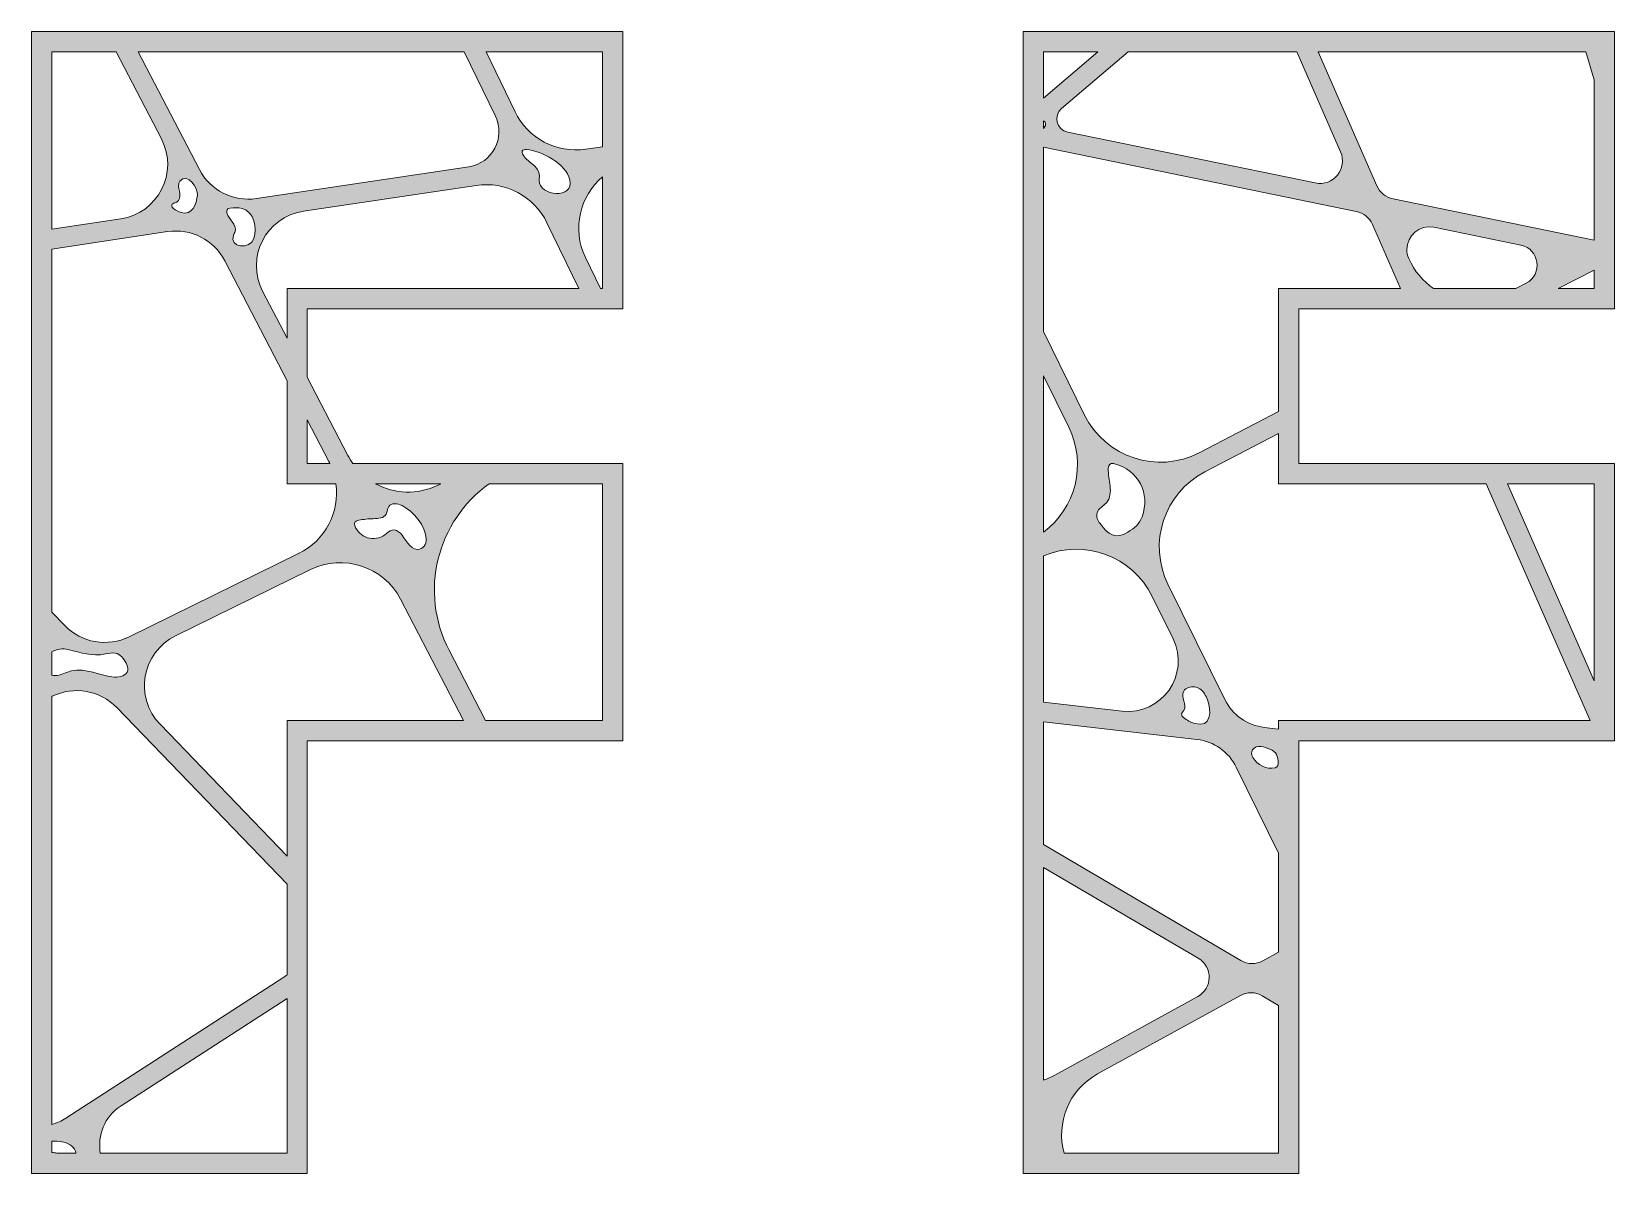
# Model space of a CAD drawing. Extents: x -1650 to 2650, y -4022 to 3022.
# Drawn here: x -550 to 65, y 1478 to 1922 of the extents above; entities that cross this region are included whole.
import ezdxf

# ---------------------------------------------------------------- set-up
doc = ezdxf.new("R2010")
doc.units = 0
doc.header["$MEASUREMENT"] = 0
doc.layers.add('Layer 1', color=7, linetype='Continuous')

msp = doc.modelspace()

# ---------------------------------------------------------------- hatches: boundary and pattern name
at = {"layer": 'Layer 1', "true_color": 0x00cffb}
h = msp.add_hatch(color=140, dxfattribs=at)
h.dxf.hatch_style = 2
edge = h.paths.add_edge_path()
edge.add_spline(control_points=[(-377.27, 1921.75), (-377.27, 1921.75), (-385.72, 1921.75), (-385.72, 1921.75), (-385.72, 1921.75), (-512.65, 1921.75), (-512.65, 1921.75), (-512.65, 1921.75), (-521.22, 1921.75), (-521.22, 1921.75), (-521.22, 1921.75), (-550, 1921.75), (-550, 1921.75), (-550, 1921.75), (-550, 1843.84), (-550, 1843.84), (-550, 1843.84), (-550, 1836.14), (-550, 1836.14), (-550, 1836.14), (-550, 1704.41), (-550, 1704.41), (-550, 1704.41), (-550, 1691.85), (-550, 1691.85), (-550, 1691.85), (-550, 1673.32), (-550, 1673.32), (-550, 1673.32), (-550, 1659.62), (-550, 1659.62), (-550, 1659.62), (-550, 1497.06), (-550, 1497.06), (-550, 1497.06), (-550, 1491.69), (-550, 1491.69), (-550, 1491.69), (-550, 1484.89), (-550, 1484.89), (-550, 1484.89), (-550, 1480.55), (-550, 1480.55), (-550, 1480.55), (-550, 1478.25), (-550, 1478.25), (-550, 1478.25), (-536.62, 1478.25), (-536.62, 1478.25), (-536.62, 1478.25), (-519.97, 1478.25), (-519.97, 1478.25), (-519.97, 1478.25), (-442.92, 1478.25), (-442.92, 1478.25), (-442.92, 1478.25), (-442.92, 1551.31), (-442.92, 1551.31), (-442.92, 1551.31), (-442.92, 1567.73), (-442.92, 1567.73), (-442.92, 1567.73), (-442.92, 1577.98), (-442.92, 1577.98), (-442.92, 1577.98), (-442.92, 1593.37), (-442.92, 1593.37), (-442.92, 1593.37), (-442.92, 1646.3), (-442.92, 1646.3), (-442.92, 1646.3), (-378.16, 1646.3), (-378.16, 1646.3), (-378.16, 1646.3), (-369.57, 1646.3), (-369.57, 1646.3), (-369.57, 1646.3), (-320.39, 1646.3), (-320.39, 1646.3), (-320.39, 1646.3), (-320.39, 1753.99), (-320.39, 1753.99), (-320.39, 1753.99), (-357.75, 1753.99), (-357.75, 1753.99), (-357.75, 1753.99), (-375.02, 1753.99), (-375.02, 1753.99), (-375.02, 1753.99), (-425.24, 1753.99), (-425.24, 1753.99), (-425.93, 1754.97), (-426.57, 1756.01), (-427.13, 1757.1), (-427.13, 1757.1), (-442.92, 1787.51), (-442.92, 1787.51), (-442.92, 1787.51), (-442.92, 1814.06), (-442.92, 1814.06), (-442.92, 1814.06), (-333.68, 1814.06), (-333.68, 1814.06), (-333.68, 1814.06), (-325.22, 1814.06), (-325.22, 1814.06), (-325.22, 1814.06), (-320.39, 1814.06), (-320.39, 1814.06), (-320.39, 1814.06), (-320.39, 1869.99), (-320.39, 1869.99), (-320.39, 1869.99), (-320.39, 1878.25), (-320.39, 1878.25), (-320.39, 1878.25), (-320.39, 1921.75), (-320.39, 1921.75), (-320.39, 1921.75), (-377.27, 1921.75), (-377.27, 1921.75)], knot_values=[0, 0, 0, 0, 1, 1, 1, 2, 2, 2, 3, 3, 3, 4, 4, 4, 5, 5, 5, 6, 6, 6, 7, 7, 7, 8, 8, 8, 9, 9, 9, 10, 10, 10, 11, 11, 11, 12, 12, 12, 13, 13, 13, 14, 14, 14, 15, 15, 15, 16, 16, 16, 17, 17, 17, 18, 18, 18, 19, 19, 19, 20, 20, 20, 21, 21, 21, 22, 22, 22, 23, 23, 23, 24, 24, 24, 25, 25, 25, 26, 26, 26, 27, 27, 27, 28, 28, 28, 29, 29, 29, 30, 30, 30, 31, 31, 31, 32, 32, 32, 33, 33, 33, 34, 34, 34, 35, 35, 35, 36, 36, 36, 37, 37, 37, 38, 38, 38, 39, 39, 39, 40, 40, 40, 40], degree=3, periodic=1)
edge = h.paths.add_edge_path()
edge.add_spline(control_points=[(-381.93, 1913.9), (-381.93, 1913.9), (-369.84, 1888.91), (-369.84, 1888.91), (-365.8, 1880.55), (-371.02, 1870.66), (-380.21, 1869.29), (-380.21, 1869.29), (-462.68, 1856.93), (-462.68, 1856.93), (-471.73, 1855.57), (-480.64, 1860.11), (-484.85, 1868.23), (-484.85, 1868.23), (-508.56, 1913.9), (-508.56, 1913.9), (-508.56, 1913.9), (-381.93, 1913.9), (-381.93, 1913.9)], knot_values=[0, 0, 0, 0, 1, 1, 1, 2, 2, 2, 3, 3, 3, 4, 4, 4, 5, 5, 5, 6, 6, 6, 6], degree=3, periodic=1)
edge = h.paths.add_edge_path()
edge.add_spline(control_points=[(-472.06, 1847.86), (-472.87, 1848.95), (-473.86, 1849.99), (-474.14, 1851.33), (-474.26, 1851.88), (-474.2, 1852.53), (-473.76, 1852.88), (-473.52, 1853.08), (-473.19, 1853.14), (-472.89, 1853.19), (-471.33, 1853.44), (-469.71, 1853.47), (-468.19, 1853.05), (-463.57, 1851.76), (-462.25, 1845.56), (-463.63, 1841.37), (-465.06, 1837.01), (-473.49, 1837.79), (-471.63, 1842.67), (-471.44, 1843.16), (-471.13, 1843.59), (-470.96, 1844.08), (-470.54, 1845.38), (-471.24, 1846.77), (-472.06, 1847.86)], knot_values=[0, 0, 0, 0, 1, 1, 1, 2, 2, 2, 3, 3, 3, 4, 4, 4, 5, 5, 5, 6, 6, 6, 7, 7, 7, 8, 8, 8, 8], degree=3, periodic=1)
edge = h.paths.add_edge_path()
edge.add_spline(control_points=[(-492.44, 1858.89), (-492.64, 1860.14), (-493.11, 1861.39), (-492.88, 1862.63), (-492.81, 1863.03), (-492.66, 1863.41), (-492.4, 1863.7), (-489.36, 1867.05), (-485.32, 1861.05), (-485.58, 1858.24), (-485.9, 1854.74), (-487.73, 1850.2), (-491.89, 1851.52), (-492.98, 1851.86), (-494.01, 1852.39), (-494.91, 1853.08), (-495.26, 1853.34), (-495.62, 1853.68), (-495.61, 1854.12), (-495.6, 1854.56), (-495.22, 1854.9), (-494.82, 1855.08), (-494.42, 1855.26), (-493.97, 1855.32), (-493.58, 1855.53), (-492.47, 1856.13), (-492.25, 1857.64), (-492.44, 1858.89)], knot_values=[0, 0, 0, 0, 1, 1, 1, 2, 2, 2, 3, 3, 3, 4, 4, 4, 5, 5, 5, 6, 6, 6, 7, 7, 7, 8, 8, 8, 9, 9, 9, 9], degree=3, periodic=1)
edge = h.paths.add_edge_path()
edge.add_spline(control_points=[(-542.14, 1913.9), (-542.14, 1913.9), (-517.14, 1913.9), (-517.14, 1913.9), (-517.14, 1913.9), (-499.57, 1880.06), (-499.57, 1880.06), (-492.8, 1867.02), (-500.87, 1851.2), (-515.39, 1849.03), (-515.39, 1849.03), (-542.14, 1845.02), (-542.14, 1845.02), (-542.14, 1845.02), (-542.14, 1913.9), (-542.14, 1913.9)], knot_values=[0, 0, 0, 0, 1, 1, 1, 2, 2, 2, 3, 3, 3, 4, 4, 4, 5, 5, 5, 5], degree=3, periodic=1)
edge = h.paths.add_edge_path()
edge.add_spline(control_points=[(-542.14, 1837.32), (-542.14, 1837.32), (-497.17, 1844.06), (-497.17, 1844.06), (-488.12, 1845.42), (-479.22, 1840.88), (-475, 1832.76), (-475, 1832.76), (-450.78, 1786.13), (-450.78, 1786.13), (-450.78, 1786.13), (-450.78, 1746.14), (-450.78, 1746.14), (-450.78, 1746.14), (-431.78, 1746.14), (-431.78, 1746.14), (-430.32, 1735.24), (-435.85, 1724.13), (-446.29, 1719.01), (-446.29, 1719.01), (-512.09, 1686.7), (-512.09, 1686.7), (-520.51, 1682.57), (-530.65, 1684.35), (-537.16, 1691.09), (-537.16, 1691.09), (-542.14, 1696.26), (-542.14, 1696.26), (-542.14, 1696.26), (-542.14, 1837.32), (-542.14, 1837.32)], knot_values=[0, 0, 0, 0, 1, 1, 1, 2, 2, 2, 3, 3, 3, 4, 4, 4, 5, 5, 5, 6, 6, 6, 7, 7, 7, 8, 8, 8, 9, 9, 9, 10, 10, 10, 10], degree=3, periodic=1)
edge = h.paths.add_edge_path()
edge.add_spline(control_points=[(-417.3, 1732.55), (-415.42, 1732.59), (-413.13, 1732.69), (-412.24, 1734.34), (-411.75, 1735.25), (-411.85, 1736.4), (-411.29, 1737.27), (-410.26, 1738.86), (-407.82, 1738.49), (-406.13, 1737.64), (-401.9, 1735.48), (-396.78, 1729.77), (-396.7, 1724.67), (-396.67, 1722.69), (-397.87, 1720.69), (-400.11, 1720.65), (-403.31, 1720.59), (-404.83, 1725.03), (-406.77, 1726.95), (-407.59, 1727.77), (-408.76, 1728.36), (-409.9, 1728.15), (-411.03, 1727.93), (-411.88, 1726.99), (-412.81, 1726.3), (-414.71, 1724.89), (-417.29, 1724.45), (-419.55, 1725.14), (-421.81, 1725.84), (-423.7, 1727.65), (-424.48, 1729.88), (-424.59, 1730.2), (-424.68, 1730.54), (-424.6, 1730.86), (-424.42, 1731.55), (-423.61, 1731.82), (-422.92, 1731.96), (-421.07, 1732.32), (-419.19, 1732.52), (-417.3, 1732.55)], knot_values=[0, 0, 0, 0, 1, 1, 1, 2, 2, 2, 3, 3, 3, 4, 4, 4, 5, 5, 5, 6, 6, 6, 7, 7, 7, 8, 8, 8, 9, 9, 9, 10, 10, 10, 11, 11, 11, 12, 12, 12, 13, 13, 13, 13], degree=3, periodic=1)
edge = h.paths.add_edge_path()
edge.add_spline(control_points=[(-542.14, 1680.78), (-540.3, 1681.93), (-537.92, 1682.24), (-535.81, 1681.75), (-530.69, 1680.55), (-526.75, 1678.88), (-521.31, 1680), (-520.06, 1680.26), (-518.77, 1680.62), (-517.51, 1680.36), (-515.57, 1679.97), (-514.23, 1678.19), (-513.33, 1676.41), (-512.91, 1675.56), (-512.53, 1674.63), (-512.7, 1673.7), (-513.05, 1671.63), (-515.69, 1670.9), (-517.79, 1671.04), (-523.44, 1671.44), (-528.95, 1674.78), (-534.46, 1673.45), (-536.13, 1673.05), (-537.68, 1672.22), (-539.35, 1671.83), (-540.25, 1671.63), (-541.24, 1671.56), (-542.14, 1671.76), (-542.14, 1671.76), (-542.14, 1680.78), (-542.14, 1680.78)], knot_values=[0, 0, 0, 0, 1, 1, 1, 2, 2, 2, 3, 3, 3, 4, 4, 4, 5, 5, 5, 6, 6, 6, 7, 7, 7, 8, 8, 8, 9, 9, 9, 10, 10, 10, 10], degree=3, periodic=1)
edge = h.paths.add_edge_path()
edge.add_spline(control_points=[(-541.99, 1663.55), (-533.57, 1667.68), (-523.44, 1665.91), (-516.92, 1659.15), (-516.92, 1659.15), (-450.78, 1590.56), (-450.78, 1590.56), (-450.78, 1590.56), (-450.78, 1555.4), (-450.78, 1555.4), (-451.31, 1554.97), (-451.87, 1554.57), (-452.46, 1554.2), (-452.46, 1554.2), (-536.68, 1499.66), (-536.68, 1499.66), (-538.39, 1498.56), (-540.23, 1497.76), (-542.14, 1497.28), (-542.14, 1497.28), (-542.14, 1663.48), (-542.14, 1663.48), (-542.14, 1663.48), (-541.99, 1663.55), (-541.99, 1663.55)], knot_values=[0, 0, 0, 0, 1, 1, 1, 2, 2, 2, 3, 3, 3, 4, 4, 4, 5, 5, 5, 6, 6, 6, 7, 7, 7, 8, 8, 8, 8], degree=3, periodic=1)
edge = h.paths.add_edge_path()
edge.add_spline(control_points=[(-540.16, 1486.1), (-540.82, 1486.2), (-541.48, 1486.28), (-542.14, 1486.33), (-542.14, 1486.33), (-542.14, 1490.75), (-542.14, 1490.75), (-540.85, 1490.77), (-539.57, 1490.76), (-538.29, 1490.54), (-536.06, 1490.15), (-533.8, 1488.94), (-532.94, 1486.84), (-532.85, 1486.61), (-532.77, 1486.35), (-532.78, 1486.1), (-532.78, 1486.1), (-540.16, 1486.1), (-540.16, 1486.1)], knot_values=[0, 0, 0, 0, 1, 1, 1, 2, 2, 2, 3, 3, 3, 4, 4, 4, 5, 5, 5, 6, 6, 6, 6], degree=3, periodic=1)
edge = h.paths.add_edge_path()
edge.add_spline(control_points=[(-450.78, 1486.1), (-450.78, 1486.1), (-523.33, 1486.1), (-523.33, 1486.1), (-524.47, 1492.89), (-521.8, 1500.24), (-515.27, 1504.46), (-515.27, 1504.46), (-450.78, 1546.22), (-450.78, 1546.22), (-450.78, 1546.22), (-450.78, 1486.1), (-450.78, 1486.1)], knot_values=[0, 0, 0, 0, 1, 1, 1, 2, 2, 2, 3, 3, 3, 4, 4, 4, 4], degree=3, periodic=1)
edge = h.paths.add_edge_path()
edge.add_spline(control_points=[(-450.78, 1654.16), (-450.78, 1654.16), (-450.78, 1601.52), (-450.78, 1601.52), (-450.78, 1601.52), (-500.12, 1652.68), (-500.12, 1652.68), (-510.29, 1663.23), (-507.23, 1680.61), (-494.09, 1687.06), (-494.09, 1687.06), (-441.71, 1712.78), (-441.71, 1712.78), (-428.85, 1719.09), (-413.3, 1713.98), (-406.71, 1701.27), (-406.71, 1701.27), (-382.24, 1654.16), (-382.24, 1654.16), (-382.24, 1654.16), (-450.78, 1654.16), (-450.78, 1654.16)], knot_values=[0, 0, 0, 0, 1, 1, 1, 2, 2, 2, 3, 3, 3, 4, 4, 4, 5, 5, 5, 6, 6, 6, 7, 7, 7, 7], degree=3, periodic=1)
edge = h.paths.add_edge_path()
edge.add_spline(control_points=[(-328.24, 1746.14), (-328.24, 1746.14), (-328.24, 1654.16), (-328.24, 1654.16), (-328.24, 1654.16), (-373.66, 1654.16), (-373.66, 1654.16), (-373.66, 1654.16), (-387.84, 1681.46), (-387.84, 1681.46), (-399.67, 1704.23), (-392.51, 1731.77), (-372.25, 1746.14), (-372.25, 1746.14), (-328.24, 1746.14), (-328.24, 1746.14)], knot_values=[0, 0, 0, 0, 1, 1, 1, 2, 2, 2, 3, 3, 3, 4, 4, 4, 5, 5, 5, 5], degree=3, periodic=1)
edge = h.paths.add_edge_path()
edge.add_spline(control_points=[(-391.02, 1746.14), (-391.02, 1746.14), (-392.13, 1745.6), (-392.13, 1745.6), (-400.11, 1741.67), (-409.13, 1742.16), (-416.41, 1746.14), (-416.41, 1746.14), (-391.02, 1746.14), (-391.02, 1746.14)], knot_values=[0, 0, 0, 0, 1, 1, 1, 2, 2, 2, 3, 3, 3, 3], degree=3, periodic=1)
edge = h.paths.add_edge_path()
edge.add_spline(control_points=[(-434.52, 1754.81), (-434.38, 1754.54), (-434.24, 1754.27), (-434.11, 1753.99), (-434.11, 1753.99), (-442.92, 1753.99), (-442.92, 1753.99), (-442.92, 1753.99), (-442.92, 1771), (-442.92, 1771), (-442.92, 1771), (-434.52, 1754.81), (-434.52, 1754.81)], knot_values=[0, 0, 0, 0, 1, 1, 1, 2, 2, 2, 3, 3, 3, 4, 4, 4, 4], degree=3, periodic=1)
edge = h.paths.add_edge_path()
edge.add_spline(control_points=[(-450.78, 1821.92), (-450.78, 1821.92), (-450.78, 1802.64), (-450.78, 1802.64), (-450.78, 1802.64), (-460.28, 1820.93), (-460.28, 1820.93), (-467.05, 1833.96), (-458.98, 1849.79), (-444.46, 1851.96), (-444.46, 1851.96), (-377.34, 1862.02), (-377.34, 1862.02), (-365.98, 1863.73), (-354.83, 1857.83), (-349.83, 1847.49), (-349.83, 1847.49), (-337.47, 1821.92), (-337.47, 1821.92), (-337.47, 1821.92), (-450.78, 1821.92), (-450.78, 1821.92)], knot_values=[0, 0, 0, 0, 1, 1, 1, 2, 2, 2, 3, 3, 3, 4, 4, 4, 5, 5, 5, 6, 6, 6, 7, 7, 7, 7], degree=3, periodic=1)
edge = h.paths.add_edge_path()
edge.add_spline(control_points=[(-355.49, 1870.32), (-356.92, 1871.51), (-358.55, 1872.61), (-359.31, 1874.32), (-359.45, 1874.63), (-359.56, 1874.98), (-359.44, 1875.31), (-359.22, 1875.95), (-358.36, 1876.04), (-357.69, 1875.97), (-352, 1875.44), (-342.35, 1870.43), (-340.93, 1864.24), (-339.17, 1856.54), (-352.9, 1857.73), (-352.91, 1864.07), (-352.91, 1864.61), (-352.77, 1865.15), (-352.75, 1865.68), (-352.68, 1867.54), (-354.06, 1869.12), (-355.49, 1870.32)], knot_values=[0, 0, 0, 0, 1, 1, 1, 2, 2, 2, 3, 3, 3, 4, 4, 4, 5, 5, 5, 6, 6, 6, 7, 7, 7, 7], degree=3, periodic=1)
edge = h.paths.add_edge_path()
edge.add_spline(control_points=[(-328.24, 1821.92), (-328.24, 1821.92), (-329.02, 1821.92), (-329.02, 1821.92), (-329.02, 1821.92), (-334.84, 1833.98), (-334.84, 1833.98), (-340.29, 1845.25), (-336.9, 1857.98), (-328.24, 1865.38), (-328.24, 1865.38), (-328.24, 1821.92), (-328.24, 1821.92)], knot_values=[0, 0, 0, 0, 1, 1, 1, 2, 2, 2, 3, 3, 3, 4, 4, 4, 4], degree=3, periodic=1)
edge = h.paths.add_edge_path()
edge.add_spline(control_points=[(-334.72, 1876.11), (-346.08, 1874.4), (-357.23, 1880.29), (-362.23, 1890.63), (-362.23, 1890.63), (-373.47, 1913.9), (-373.47, 1913.9), (-373.47, 1913.9), (-328.24, 1913.9), (-328.24, 1913.9), (-328.24, 1913.9), (-328.24, 1877.07), (-328.24, 1877.07), (-328.24, 1877.07), (-334.72, 1876.11), (-334.72, 1876.11)], knot_values=[0, 0, 0, 0, 1, 1, 1, 2, 2, 2, 3, 3, 3, 4, 4, 4, 5, 5, 5, 5], degree=3, periodic=1)
at = {"layer": 'Layer 1', "true_color": 0xe6e7e8}
h = msp.add_hatch(color=254, dxfattribs=at)
h.dxf.hatch_style = 2
h.paths.add_polyline_path([(57.73, 1921.75), (51.34, 1921.75), (-53.72, 1921.75), (-62.03, 1921.75), (-114.79, 1921.75), (-126.54, 1921.75), (-164.81, 1921.75), (-164.81, 1889.2), (-164.81, 1878.13), (-164.81, 1821.18), (-164.81, 1803.98), (-164.81, 1722.72), (-164.81, 1714.15), (-164.81, 1662.23), (-164.81, 1654.56), (-164.81, 1610.56), (-164.81, 1601.74), (-164.81, 1513.11), (-164.81, 1508.16), (-164.81, 1495.83), (-164.81, 1486.04), (-164.81, 1478.25), (-156.05, 1478.25), (-145.35, 1478.25), (-57.73, 1478.25), (-57.73, 1538.87), (-57.73, 1548.33), (-57.73, 1559.07), (-57.73, 1568.5), (-57.73, 1586.71), (-57.73, 1603.92), (-57.73, 1635.31), (-57.73, 1646.3), (-26.13, 1646.3), (58.03, 1646.3), (64.81, 1646.3), (64.81, 1655.4), (64.81, 1753.99), (19.89, 1753.99), (11.58, 1753.99), (-57.73, 1753.99), (-57.73, 1769.67), (-57.73, 1778.25), (-57.73, 1814.06), (-15.63, 1814.06), (27.88, 1814.06), (64.81, 1814.06), (64.81, 1831.36), (64.81, 1841.79), (64.81, 1876.84), (64.81, 1919.24), (64.81, 1921.75)])
edge = h.paths.add_edge_path()
edge.add_spline(control_points=[(-58.58, 1913.9), (-58.58, 1913.9), (-41.55, 1875.09), (-41.55, 1875.09), (-38.69, 1868.57), (-44.37, 1861.53), (-51.35, 1862.97), (-51.35, 1862.97), (-147.52, 1882.68), (-147.52, 1882.68), (-151.84, 1883.57), (-153.24, 1889.04), (-149.89, 1891.9), (-149.89, 1891.9), (-124.02, 1913.9), (-124.02, 1913.9), (-124.02, 1913.9), (-58.58, 1913.9), (-58.58, 1913.9)], knot_values=[0, 0, 0, 0, 1, 1, 1, 2, 2, 2, 3, 3, 3, 4, 4, 4, 5, 5, 5, 6, 6, 6, 6], degree=3, periodic=1)
h.paths.add_polyline_path([(-156.95, 1913.9), (-135.78, 1913.9), (-156.95, 1895.88)])
edge = h.paths.add_edge_path()
edge.add_spline(control_points=[(-156.95, 1887.12), (-156.4, 1886.92), (-156.08, 1886.27), (-156.13, 1885.68), (-156.19, 1885.13), (-156.53, 1884.58), (-156.95, 1884.11), (-156.95, 1884.11), (-156.95, 1887.12), (-156.95, 1887.12)], knot_values=[0, 0, 0, 0, 1, 1, 1, 2, 2, 2, 3, 3, 3, 3], degree=3, periodic=1)
edge = h.paths.add_edge_path()
edge.add_spline(control_points=[(-156.95, 1788.04), (-156.95, 1788.04), (-147.12, 1768.1), (-147.12, 1768.1), (-140.03, 1753.7), (-144.46, 1736.56), (-156.95, 1727.28), (-156.95, 1727.28), (-156.95, 1788.04), (-156.95, 1788.04)], knot_values=[0, 0, 0, 0, 1, 1, 1, 2, 2, 2, 3, 3, 3, 3], degree=3, periodic=1)
edge = h.paths.add_edge_path()
edge.add_spline(control_points=[(-156.95, 1718.11), (-141.09, 1724.83), (-122.48, 1718.11), (-114.75, 1702.39), (-114.75, 1702.39), (-106.63, 1685.93), (-106.63, 1685.93), (-99.78, 1672.03), (-111.03, 1656.05), (-126.43, 1657.82), (-126.43, 1657.82), (-156.95, 1661.33), (-156.95, 1661.33), (-156.95, 1661.33), (-156.95, 1718.11), (-156.95, 1718.11)], knot_values=[0, 0, 0, 0, 1, 1, 1, 2, 2, 2, 3, 3, 3, 4, 4, 4, 5, 5, 5, 5], degree=3, periodic=1)
edge = h.paths.add_edge_path()
edge.add_spline(control_points=[(-131.06, 1745.27), (-131.3, 1747.54), (-131.91, 1749.79), (-131.76, 1752.07), (-131.72, 1752.74), (-131.56, 1753.49), (-130.98, 1753.83), (-130.5, 1754.1), (-129.89, 1754.01), (-129.36, 1753.87), (-120.12, 1751.55), (-115.3, 1742.2), (-118.67, 1733.32), (-119.78, 1730.38), (-121.52, 1728.92), (-124.16, 1727.33), (-128.89, 1724.45), (-131.81, 1726.17), (-134.98, 1730.66), (-135.86, 1731.89), (-136.59, 1733.43), (-136.14, 1734.87), (-135.61, 1736.59), (-133.69, 1737.42), (-132.51, 1738.78), (-131.02, 1740.51), (-130.82, 1743), (-131.06, 1745.27)], knot_values=[0, 0, 0, 0, 1, 1, 1, 2, 2, 2, 3, 3, 3, 4, 4, 4, 5, 5, 5, 6, 6, 6, 7, 7, 7, 8, 8, 8, 9, 9, 9, 9], degree=3, periodic=1)
edge = h.paths.add_edge_path()
edge.add_spline(control_points=[(-156.95, 1597.12), (-156.95, 1597.12), (-96.82, 1561.82), (-96.82, 1561.82), (-91.08, 1558.45), (-91.21, 1550.1), (-97.04, 1546.9), (-97.04, 1546.9), (-152.51, 1516.42), (-152.51, 1516.42), (-153.95, 1515.63), (-155.43, 1514.98), (-156.95, 1514.48), (-156.95, 1514.48), (-156.95, 1597.12), (-156.95, 1597.12)], knot_values=[0, 0, 0, 0, 1, 1, 1, 2, 2, 2, 3, 3, 3, 4, 4, 4, 5, 5, 5, 5], degree=3, periodic=1)
edge = h.paths.add_edge_path()
edge.add_spline(control_points=[(-65.59, 1486.1), (-65.59, 1486.1), (-148.95, 1486.1), (-148.95, 1486.1), (-152.1, 1497.64), (-147.3, 1510.6), (-135.91, 1516.86), (-135.91, 1516.86), (-80.44, 1547.34), (-80.44, 1547.34), (-77.79, 1548.79), (-74.57, 1548.75), (-71.96, 1547.22), (-71.96, 1547.22), (-65.59, 1543.48), (-65.59, 1543.48), (-65.59, 1543.48), (-65.59, 1486.1), (-65.59, 1486.1)], knot_values=[0, 0, 0, 0, 1, 1, 1, 2, 2, 2, 3, 3, 3, 4, 4, 4, 5, 5, 5, 6, 6, 6, 6], degree=3, periodic=1)
edge = h.paths.add_edge_path()
edge.add_spline(control_points=[(-65.59, 1564.18), (-65.59, 1564.18), (-71.77, 1560.79), (-71.77, 1560.79), (-74.42, 1559.33), (-77.63, 1559.37), (-80.24, 1560.9), (-80.24, 1560.9), (-156.95, 1605.94), (-156.95, 1605.94), (-156.95, 1605.94), (-156.95, 1653.66), (-156.95, 1653.66), (-156.95, 1653.66), (-97.37, 1646.82), (-97.37, 1646.82), (-90.76, 1646.06), (-84.98, 1641.99), (-82.04, 1636.02), (-82.04, 1636.02), (-65.59, 1602.65), (-65.59, 1602.65), (-65.59, 1602.65), (-65.59, 1564.18), (-65.59, 1564.18)], knot_values=[0, 0, 0, 0, 1, 1, 1, 2, 2, 2, 3, 3, 3, 4, 4, 4, 5, 5, 5, 6, 6, 6, 7, 7, 7, 8, 8, 8, 8], degree=3, periodic=1)
edge = h.paths.add_edge_path()
edge.add_spline(control_points=[(-102.47, 1665.53), (-102.09, 1666.24), (-101.37, 1666.72), (-100.6, 1666.98), (-99.14, 1667.48), (-97.45, 1667.27), (-96.17, 1666.42), (-94.73, 1665.47), (-93.89, 1663.86), (-93.29, 1662.24), (-91.69, 1657.89), (-91.55, 1651.11), (-98.3, 1653.03), (-99.84, 1653.47), (-101.28, 1654.24), (-102.5, 1655.28), (-102.88, 1655.62), (-103.28, 1656.04), (-103.28, 1656.56), (-103.27, 1657.16), (-102.73, 1657.6), (-102.41, 1658.11), (-101.07, 1660.27), (-103.69, 1663.3), (-102.47, 1665.53)], knot_values=[0, 0, 0, 0, 1, 1, 1, 2, 2, 2, 3, 3, 3, 4, 4, 4, 5, 5, 5, 6, 6, 6, 7, 7, 7, 8, 8, 8, 8], degree=3, periodic=1)
edge = h.paths.add_edge_path()
edge.add_spline(control_points=[(-76.07, 1641.97), (-75.84, 1643.18), (-74.59, 1643.98), (-73.37, 1644.09), (-72.15, 1644.19), (-70.95, 1643.77), (-69.8, 1643.33), (-68.7, 1642.92), (-67.56, 1642.45), (-66.82, 1641.54), (-65.91, 1640.41), (-64.86, 1636.22), (-66.95, 1635.77), (-70.29, 1635.05), (-73.99, 1636.78), (-75.59, 1639.79), (-75.95, 1640.46), (-76.21, 1641.23), (-76.07, 1641.97)], knot_values=[0, 0, 0, 0, 1, 1, 1, 2, 2, 2, 3, 3, 3, 4, 4, 4, 5, 5, 5, 6, 6, 6, 6], degree=3, periodic=1)
h.paths.add_polyline_path([(56.95, 1746.14), (56.95, 1669.53), (23.34, 1746.14)])
edge = h.paths.add_edge_path()
edge.add_spline(control_points=[(15.03, 1746.14), (15.03, 1746.14), (55.38, 1654.16), (55.38, 1654.16), (55.38, 1654.16), (-65.59, 1654.16), (-65.59, 1654.16), (-65.59, 1654.16), (-65.59, 1650.84), (-65.59, 1650.84), (-65.59, 1650.84), (-71.16, 1651.47), (-71.16, 1651.47), (-77.77, 1652.24), (-83.55, 1656.3), (-86.49, 1662.27), (-86.49, 1662.27), (-108.58, 1707.1), (-108.58, 1707.1), (-116.47, 1723.12), (-110.11, 1742.51), (-94.26, 1750.73), (-94.26, 1750.73), (-65.59, 1765.6), (-65.59, 1765.6), (-65.59, 1765.6), (-65.59, 1746.14), (-65.59, 1746.14), (-65.59, 1746.14), (15.03, 1746.14), (15.03, 1746.14)], knot_values=[0, 0, 0, 0, 1, 1, 1, 2, 2, 2, 3, 3, 3, 4, 4, 4, 5, 5, 5, 6, 6, 6, 7, 7, 7, 8, 8, 8, 9, 9, 9, 10, 10, 10, 10], degree=3, periodic=1)
edge = h.paths.add_edge_path()
edge.add_spline(control_points=[(-65.59, 1821.92), (-65.59, 1821.92), (-65.59, 1774.17), (-65.59, 1774.17), (-65.59, 1774.17), (-96.42, 1758.18), (-96.42, 1758.18), (-112.75, 1749.72), (-132.83, 1756.31), (-140.96, 1772.8), (-140.96, 1772.8), (-156.95, 1805.24), (-156.95, 1805.24), (-156.95, 1805.24), (-156.95, 1876.85), (-156.95, 1876.85), (-156.95, 1876.85), (-35.44, 1851.93), (-35.44, 1851.93), (-32.65, 1851.37), (-30.31, 1849.47), (-29.17, 1846.87), (-29.17, 1846.87), (-18.22, 1821.92), (-18.22, 1821.92), (-18.22, 1821.92), (-65.59, 1821.92), (-65.59, 1821.92)], knot_values=[0, 0, 0, 0, 1, 1, 1, 2, 2, 2, 3, 3, 3, 4, 4, 4, 5, 5, 5, 6, 6, 6, 7, 7, 7, 8, 8, 8, 9, 9, 9, 9], degree=3, periodic=1)
edge = h.paths.add_edge_path()
edge.add_spline(control_points=[(-5.38, 1821.92), (-9.49, 1824.74), (-12.89, 1828.7), (-15.05, 1833.62), (-15.57, 1834.81), (-15.8, 1836), (-15.8, 1837.16), (-15.8, 1842.41), (-10.96, 1846.91), (-5.25, 1845.74), (-5.25, 1845.74), (28.45, 1838.84), (28.45, 1838.84), (35.78, 1837.33), (37.16, 1827.45), (30.52, 1824), (30.52, 1824), (26.5, 1821.92), (26.5, 1821.92), (26.5, 1821.92), (-5.38, 1821.92), (-5.38, 1821.92)], knot_values=[0, 0, 0, 0, 1, 1, 1, 2, 2, 2, 3, 3, 3, 4, 4, 4, 5, 5, 5, 6, 6, 6, 7, 7, 7, 7], degree=3, periodic=1)
h.paths.add_polyline_path([(56.95, 1821.92), (43.04, 1821.92), (56.95, 1829.13)])
edge = h.paths.add_edge_path()
edge.add_spline(control_points=[(56.95, 1840.76), (56.95, 1840.76), (-21.16, 1856.78), (-21.16, 1856.78), (-23.95, 1857.35), (-26.29, 1859.24), (-27.43, 1861.85), (-27.43, 1861.85), (-50.27, 1913.9), (-50.27, 1913.9), (-50.27, 1913.9), (53.7, 1913.9), (53.7, 1913.9), (53.7, 1913.9), (56.95, 1903.05), (56.95, 1903.05), (56.95, 1903.05), (56.95, 1840.76), (56.95, 1840.76)], knot_values=[0, 0, 0, 0, 1, 1, 1, 2, 2, 2, 3, 3, 3, 4, 4, 4, 5, 5, 5, 6, 6, 6, 6], degree=3, periodic=1)

# ---------------------------------------------------------------- linework, layer by layer
at = {"layer": 'Layer 1', "lineweight": 0}
for points in [[(57.73, 1921.75), (51.34, 1921.75), (-53.72, 1921.75), (-62.03, 1921.75), (-114.79, 1921.75), (-126.54, 1921.75), (-164.81, 1921.75), (-164.81, 1889.2), (-164.81, 1878.13), (-164.81, 1821.18), (-164.81, 1803.98), (-164.81, 1722.72), (-164.81, 1714.15), (-164.81, 1662.23), (-164.81, 1654.56), (-164.81, 1610.56), (-164.81, 1601.74), (-164.81, 1513.11), (-164.81, 1508.16), (-164.81, 1495.83), (-164.81, 1486.04), (-164.81, 1478.25), (-156.05, 1478.25), (-145.35, 1478.25), (-57.73, 1478.25), (-57.73, 1538.87), (-57.73, 1548.33), (-57.73, 1559.07), (-57.73, 1568.5), (-57.73, 1586.71), (-57.73, 1603.92), (-57.73, 1635.31), (-57.73, 1646.3), (-26.13, 1646.3), (58.03, 1646.3), (64.81, 1646.3), (64.81, 1655.4), (64.81, 1753.99), (19.89, 1753.99), (11.58, 1753.99), (-57.73, 1753.99), (-57.73, 1769.67), (-57.73, 1778.25), (-57.73, 1814.06), (-15.63, 1814.06), (27.88, 1814.06), (64.81, 1814.06), (64.81, 1831.36), (64.81, 1841.79), (64.81, 1876.84), (64.81, 1919.24), (64.81, 1921.75), (57.73, 1921.75)], [(-156.95, 1913.9), (-135.78, 1913.9), (-156.95, 1895.88), (-156.95, 1913.9)], [(56.95, 1821.92), (43.04, 1821.92), (56.95, 1829.13), (56.95, 1821.92)], [(56.95, 1746.14), (56.95, 1669.53), (23.34, 1746.14), (56.95, 1746.14)]]:
    msp.add_lwpolyline(points, dxfattribs=at)
for points, knots in [([(-377.27, 1921.75), (-377.27, 1921.75), (-385.72, 1921.75), (-385.72, 1921.75), (-385.72, 1921.75), (-512.65, 1921.75), (-512.65, 1921.75), (-512.65, 1921.75), (-521.22, 1921.75), (-521.22, 1921.75), (-521.22, 1921.75), (-550, 1921.75), (-550, 1921.75), (-550, 1921.75), (-550, 1843.84), (-550, 1843.84), (-550, 1843.84), (-550, 1836.14), (-550, 1836.14), (-550, 1836.14), (-550, 1704.41), (-550, 1704.41), (-550, 1704.41), (-550, 1691.85), (-550, 1691.85), (-550, 1691.85), (-550, 1673.32), (-550, 1673.32), (-550, 1673.32), (-550, 1659.62), (-550, 1659.62), (-550, 1659.62), (-550, 1497.06), (-550, 1497.06), (-550, 1497.06), (-550, 1491.69), (-550, 1491.69), (-550, 1491.69), (-550, 1484.89), (-550, 1484.89), (-550, 1484.89), (-550, 1480.55), (-550, 1480.55), (-550, 1480.55), (-550, 1478.25), (-550, 1478.25), (-550, 1478.25), (-536.62, 1478.25), (-536.62, 1478.25), (-536.62, 1478.25), (-519.97, 1478.25), (-519.97, 1478.25), (-519.97, 1478.25), (-442.92, 1478.25), (-442.92, 1478.25), (-442.92, 1478.25), (-442.92, 1551.31), (-442.92, 1551.31), (-442.92, 1551.31), (-442.92, 1567.73), (-442.92, 1567.73), (-442.92, 1567.73), (-442.92, 1577.98), (-442.92, 1577.98), (-442.92, 1577.98), (-442.92, 1593.37), (-442.92, 1593.37), (-442.92, 1593.37), (-442.92, 1646.3), (-442.92, 1646.3), (-442.92, 1646.3), (-378.16, 1646.3), (-378.16, 1646.3), (-378.16, 1646.3), (-369.57, 1646.3), (-369.57, 1646.3), (-369.57, 1646.3), (-320.39, 1646.3), (-320.39, 1646.3), (-320.39, 1646.3), (-320.39, 1753.99), (-320.39, 1753.99), (-320.39, 1753.99), (-357.75, 1753.99), (-357.75, 1753.99), (-357.75, 1753.99), (-375.02, 1753.99), (-375.02, 1753.99), (-375.02, 1753.99), (-425.24, 1753.99), (-425.24, 1753.99), (-425.93, 1754.97), (-426.57, 1756.01), (-427.13, 1757.1), (-427.13, 1757.1), (-442.92, 1787.51), (-442.92, 1787.51), (-442.92, 1787.51), (-442.92, 1814.06), (-442.92, 1814.06), (-442.92, 1814.06), (-333.68, 1814.06), (-333.68, 1814.06), (-333.68, 1814.06), (-325.22, 1814.06), (-325.22, 1814.06), (-325.22, 1814.06), (-320.39, 1814.06), (-320.39, 1814.06), (-320.39, 1814.06), (-320.39, 1869.99), (-320.39, 1869.99), (-320.39, 1869.99), (-320.39, 1878.25), (-320.39, 1878.25), (-320.39, 1878.25), (-320.39, 1921.75), (-320.39, 1921.75), (-320.39, 1921.75), (-377.27, 1921.75), (-377.27, 1921.75)], [0, 0, 0, 0, 1, 1, 1, 2, 2, 2, 3, 3, 3, 4, 4, 4, 5, 5, 5, 6, 6, 6, 7, 7, 7, 8, 8, 8, 9, 9, 9, 10, 10, 10, 11, 11, 11, 12, 12, 12, 13, 13, 13, 14, 14, 14, 15, 15, 15, 16, 16, 16, 17, 17, 17, 18, 18, 18, 19, 19, 19, 20, 20, 20, 21, 21, 21, 22, 22, 22, 23, 23, 23, 24, 24, 24, 25, 25, 25, 26, 26, 26, 27, 27, 27, 28, 28, 28, 29, 29, 29, 30, 30, 30, 31, 31, 31, 32, 32, 32, 33, 33, 33, 34, 34, 34, 35, 35, 35, 36, 36, 36, 37, 37, 37, 38, 38, 38, 39, 39, 39, 40, 40, 40, 40]), ([(-542.14, 1913.9), (-542.14, 1913.9), (-517.14, 1913.9), (-517.14, 1913.9), (-517.14, 1913.9), (-499.57, 1880.06), (-499.57, 1880.06), (-492.8, 1867.02), (-500.87, 1851.2), (-515.39, 1849.03), (-515.39, 1849.03), (-542.14, 1845.02), (-542.14, 1845.02), (-542.14, 1845.02), (-542.14, 1913.9), (-542.14, 1913.9)], [0, 0, 0, 0, 1, 1, 1, 2, 2, 2, 3, 3, 3, 4, 4, 4, 5, 5, 5, 5]), ([(-381.93, 1913.9), (-381.93, 1913.9), (-369.84, 1888.91), (-369.84, 1888.91), (-365.8, 1880.55), (-371.02, 1870.66), (-380.21, 1869.29), (-380.21, 1869.29), (-462.68, 1856.93), (-462.68, 1856.93), (-471.73, 1855.57), (-480.64, 1860.11), (-484.85, 1868.23), (-484.85, 1868.23), (-508.56, 1913.9), (-508.56, 1913.9), (-508.56, 1913.9), (-381.93, 1913.9), (-381.93, 1913.9)], [0, 0, 0, 0, 1, 1, 1, 2, 2, 2, 3, 3, 3, 4, 4, 4, 5, 5, 5, 6, 6, 6, 6]), ([(-334.72, 1876.11), (-346.08, 1874.4), (-357.23, 1880.29), (-362.23, 1890.63), (-362.23, 1890.63), (-373.47, 1913.9), (-373.47, 1913.9), (-373.47, 1913.9), (-328.24, 1913.9), (-328.24, 1913.9), (-328.24, 1913.9), (-328.24, 1877.07), (-328.24, 1877.07), (-328.24, 1877.07), (-334.72, 1876.11), (-334.72, 1876.11)], [0, 0, 0, 0, 1, 1, 1, 2, 2, 2, 3, 3, 3, 4, 4, 4, 5, 5, 5, 5]), ([(-58.58, 1913.9), (-58.58, 1913.9), (-41.55, 1875.09), (-41.55, 1875.09), (-38.69, 1868.57), (-44.37, 1861.53), (-51.35, 1862.97), (-51.35, 1862.97), (-147.52, 1882.68), (-147.52, 1882.68), (-151.84, 1883.57), (-153.24, 1889.04), (-149.89, 1891.9), (-149.89, 1891.9), (-124.02, 1913.9), (-124.02, 1913.9), (-124.02, 1913.9), (-58.58, 1913.9), (-58.58, 1913.9)], [0, 0, 0, 0, 1, 1, 1, 2, 2, 2, 3, 3, 3, 4, 4, 4, 5, 5, 5, 6, 6, 6, 6]), ([(56.95, 1840.76), (56.95, 1840.76), (-21.16, 1856.78), (-21.16, 1856.78), (-23.95, 1857.35), (-26.29, 1859.24), (-27.43, 1861.85), (-27.43, 1861.85), (-50.27, 1913.9), (-50.27, 1913.9), (-50.27, 1913.9), (53.7, 1913.9), (53.7, 1913.9), (53.7, 1913.9), (56.95, 1903.05), (56.95, 1903.05), (56.95, 1903.05), (56.95, 1840.76), (56.95, 1840.76)], [0, 0, 0, 0, 1, 1, 1, 2, 2, 2, 3, 3, 3, 4, 4, 4, 5, 5, 5, 6, 6, 6, 6]), ([(-156.95, 1887.12), (-156.4, 1886.92), (-156.08, 1886.27), (-156.13, 1885.68), (-156.19, 1885.13), (-156.53, 1884.58), (-156.95, 1884.11), (-156.95, 1884.11), (-156.95, 1887.12), (-156.95, 1887.12)], [0, 0, 0, 0, 1, 1, 1, 2, 2, 2, 3, 3, 3, 3]), ([(-355.49, 1870.32), (-356.92, 1871.51), (-358.55, 1872.61), (-359.31, 1874.32), (-359.45, 1874.63), (-359.56, 1874.98), (-359.44, 1875.31), (-359.22, 1875.95), (-358.36, 1876.04), (-357.69, 1875.97), (-352, 1875.44), (-342.35, 1870.43), (-340.93, 1864.24), (-339.17, 1856.54), (-352.9, 1857.73), (-352.91, 1864.07), (-352.91, 1864.61), (-352.77, 1865.15), (-352.75, 1865.68), (-352.68, 1867.54), (-354.06, 1869.12), (-355.49, 1870.32)], [0, 0, 0, 0, 1, 1, 1, 2, 2, 2, 3, 3, 3, 4, 4, 4, 5, 5, 5, 6, 6, 6, 7, 7, 7, 7]), ([(-65.59, 1821.92), (-65.59, 1821.92), (-65.59, 1774.17), (-65.59, 1774.17), (-65.59, 1774.17), (-96.42, 1758.18), (-96.42, 1758.18), (-112.75, 1749.72), (-132.83, 1756.31), (-140.96, 1772.8), (-140.96, 1772.8), (-156.95, 1805.24), (-156.95, 1805.24), (-156.95, 1805.24), (-156.95, 1876.85), (-156.95, 1876.85), (-156.95, 1876.85), (-35.44, 1851.93), (-35.44, 1851.93), (-32.65, 1851.37), (-30.31, 1849.47), (-29.17, 1846.87), (-29.17, 1846.87), (-18.22, 1821.92), (-18.22, 1821.92), (-18.22, 1821.92), (-65.59, 1821.92), (-65.59, 1821.92)], [0, 0, 0, 0, 1, 1, 1, 2, 2, 2, 3, 3, 3, 4, 4, 4, 5, 5, 5, 6, 6, 6, 7, 7, 7, 8, 8, 8, 9, 9, 9, 9]), ([(-492.44, 1858.89), (-492.64, 1860.14), (-493.11, 1861.39), (-492.88, 1862.63), (-492.81, 1863.03), (-492.66, 1863.41), (-492.4, 1863.7), (-489.36, 1867.05), (-485.32, 1861.05), (-485.58, 1858.24), (-485.9, 1854.74), (-487.73, 1850.2), (-491.89, 1851.52), (-492.98, 1851.86), (-494.01, 1852.39), (-494.91, 1853.08), (-495.26, 1853.34), (-495.62, 1853.68), (-495.61, 1854.12), (-495.6, 1854.56), (-495.22, 1854.9), (-494.82, 1855.08), (-494.42, 1855.26), (-493.97, 1855.32), (-493.58, 1855.53), (-492.47, 1856.13), (-492.25, 1857.64), (-492.44, 1858.89)], [0, 0, 0, 0, 1, 1, 1, 2, 2, 2, 3, 3, 3, 4, 4, 4, 5, 5, 5, 6, 6, 6, 7, 7, 7, 8, 8, 8, 9, 9, 9, 9]), ([(-450.78, 1821.92), (-450.78, 1821.92), (-450.78, 1802.64), (-450.78, 1802.64), (-450.78, 1802.64), (-460.28, 1820.93), (-460.28, 1820.93), (-467.05, 1833.96), (-458.98, 1849.79), (-444.46, 1851.96), (-444.46, 1851.96), (-377.34, 1862.02), (-377.34, 1862.02), (-365.98, 1863.73), (-354.83, 1857.83), (-349.83, 1847.49), (-349.83, 1847.49), (-337.47, 1821.92), (-337.47, 1821.92), (-337.47, 1821.92), (-450.78, 1821.92), (-450.78, 1821.92)], [0, 0, 0, 0, 1, 1, 1, 2, 2, 2, 3, 3, 3, 4, 4, 4, 5, 5, 5, 6, 6, 6, 7, 7, 7, 7]), ([(-328.24, 1821.92), (-328.24, 1821.92), (-329.02, 1821.92), (-329.02, 1821.92), (-329.02, 1821.92), (-334.84, 1833.98), (-334.84, 1833.98), (-340.29, 1845.25), (-336.9, 1857.98), (-328.24, 1865.38), (-328.24, 1865.38), (-328.24, 1821.92), (-328.24, 1821.92)], [0, 0, 0, 0, 1, 1, 1, 2, 2, 2, 3, 3, 3, 4, 4, 4, 4]), ([(-472.06, 1847.86), (-472.87, 1848.95), (-473.86, 1849.99), (-474.14, 1851.33), (-474.26, 1851.88), (-474.2, 1852.53), (-473.76, 1852.88), (-473.52, 1853.08), (-473.19, 1853.14), (-472.89, 1853.19), (-471.33, 1853.44), (-469.71, 1853.47), (-468.19, 1853.05), (-463.57, 1851.76), (-462.25, 1845.56), (-463.63, 1841.37), (-465.06, 1837.01), (-473.49, 1837.79), (-471.63, 1842.67), (-471.44, 1843.16), (-471.13, 1843.59), (-470.96, 1844.08), (-470.54, 1845.38), (-471.24, 1846.77), (-472.06, 1847.86)], [0, 0, 0, 0, 1, 1, 1, 2, 2, 2, 3, 3, 3, 4, 4, 4, 5, 5, 5, 6, 6, 6, 7, 7, 7, 8, 8, 8, 8]), ([(-542.14, 1837.32), (-542.14, 1837.32), (-497.17, 1844.06), (-497.17, 1844.06), (-488.12, 1845.42), (-479.22, 1840.88), (-475, 1832.76), (-475, 1832.76), (-450.78, 1786.13), (-450.78, 1786.13), (-450.78, 1786.13), (-450.78, 1746.14), (-450.78, 1746.14), (-450.78, 1746.14), (-431.78, 1746.14), (-431.78, 1746.14), (-430.32, 1735.24), (-435.85, 1724.13), (-446.29, 1719.01), (-446.29, 1719.01), (-512.09, 1686.7), (-512.09, 1686.7), (-520.51, 1682.57), (-530.65, 1684.35), (-537.16, 1691.09), (-537.16, 1691.09), (-542.14, 1696.26), (-542.14, 1696.26), (-542.14, 1696.26), (-542.14, 1837.32), (-542.14, 1837.32)], [0, 0, 0, 0, 1, 1, 1, 2, 2, 2, 3, 3, 3, 4, 4, 4, 5, 5, 5, 6, 6, 6, 7, 7, 7, 8, 8, 8, 9, 9, 9, 10, 10, 10, 10]), ([(-5.38, 1821.92), (-9.49, 1824.74), (-12.89, 1828.7), (-15.05, 1833.62), (-15.57, 1834.81), (-15.8, 1836), (-15.8, 1837.16), (-15.8, 1842.41), (-10.96, 1846.91), (-5.25, 1845.74), (-5.25, 1845.74), (28.45, 1838.84), (28.45, 1838.84), (35.78, 1837.33), (37.16, 1827.45), (30.52, 1824), (30.52, 1824), (26.5, 1821.92), (26.5, 1821.92), (26.5, 1821.92), (-5.38, 1821.92), (-5.38, 1821.92)], [0, 0, 0, 0, 1, 1, 1, 2, 2, 2, 3, 3, 3, 4, 4, 4, 5, 5, 5, 6, 6, 6, 7, 7, 7, 7]), ([(-156.95, 1788.04), (-156.95, 1788.04), (-147.12, 1768.1), (-147.12, 1768.1), (-140.03, 1753.7), (-144.46, 1736.56), (-156.95, 1727.28), (-156.95, 1727.28), (-156.95, 1788.04), (-156.95, 1788.04)], [0, 0, 0, 0, 1, 1, 1, 2, 2, 2, 3, 3, 3, 3]), ([(-434.52, 1754.81), (-434.38, 1754.54), (-434.24, 1754.27), (-434.11, 1753.99), (-434.11, 1753.99), (-442.92, 1753.99), (-442.92, 1753.99), (-442.92, 1753.99), (-442.92, 1771), (-442.92, 1771), (-442.92, 1771), (-434.52, 1754.81), (-434.52, 1754.81)], [0, 0, 0, 0, 1, 1, 1, 2, 2, 2, 3, 3, 3, 4, 4, 4, 4]), ([(15.03, 1746.14), (15.03, 1746.14), (55.38, 1654.16), (55.38, 1654.16), (55.38, 1654.16), (-65.59, 1654.16), (-65.59, 1654.16), (-65.59, 1654.16), (-65.59, 1650.84), (-65.59, 1650.84), (-65.59, 1650.84), (-71.16, 1651.47), (-71.16, 1651.47), (-77.77, 1652.24), (-83.55, 1656.3), (-86.49, 1662.27), (-86.49, 1662.27), (-108.58, 1707.1), (-108.58, 1707.1), (-116.47, 1723.12), (-110.11, 1742.51), (-94.26, 1750.73), (-94.26, 1750.73), (-65.59, 1765.6), (-65.59, 1765.6), (-65.59, 1765.6), (-65.59, 1746.14), (-65.59, 1746.14), (-65.59, 1746.14), (15.03, 1746.14), (15.03, 1746.14)], [0, 0, 0, 0, 1, 1, 1, 2, 2, 2, 3, 3, 3, 4, 4, 4, 5, 5, 5, 6, 6, 6, 7, 7, 7, 8, 8, 8, 9, 9, 9, 10, 10, 10, 10]), ([(-131.06, 1745.27), (-131.3, 1747.54), (-131.91, 1749.79), (-131.76, 1752.07), (-131.72, 1752.74), (-131.56, 1753.49), (-130.98, 1753.83), (-130.5, 1754.1), (-129.89, 1754.01), (-129.36, 1753.87), (-120.12, 1751.55), (-115.3, 1742.2), (-118.67, 1733.32), (-119.78, 1730.38), (-121.52, 1728.92), (-124.16, 1727.33), (-128.89, 1724.45), (-131.81, 1726.17), (-134.98, 1730.66), (-135.86, 1731.89), (-136.59, 1733.43), (-136.14, 1734.87), (-135.61, 1736.59), (-133.69, 1737.42), (-132.51, 1738.78), (-131.02, 1740.51), (-130.82, 1743), (-131.06, 1745.27)], [0, 0, 0, 0, 1, 1, 1, 2, 2, 2, 3, 3, 3, 4, 4, 4, 5, 5, 5, 6, 6, 6, 7, 7, 7, 8, 8, 8, 9, 9, 9, 9]), ([(-391.02, 1746.14), (-391.02, 1746.14), (-392.13, 1745.6), (-392.13, 1745.6), (-400.11, 1741.67), (-409.13, 1742.16), (-416.41, 1746.14), (-416.41, 1746.14), (-391.02, 1746.14), (-391.02, 1746.14)], [0, 0, 0, 0, 1, 1, 1, 2, 2, 2, 3, 3, 3, 3]), ([(-328.24, 1746.14), (-328.24, 1746.14), (-328.24, 1654.16), (-328.24, 1654.16), (-328.24, 1654.16), (-373.66, 1654.16), (-373.66, 1654.16), (-373.66, 1654.16), (-387.84, 1681.46), (-387.84, 1681.46), (-399.67, 1704.23), (-392.51, 1731.77), (-372.25, 1746.14), (-372.25, 1746.14), (-328.24, 1746.14), (-328.24, 1746.14)], [0, 0, 0, 0, 1, 1, 1, 2, 2, 2, 3, 3, 3, 4, 4, 4, 5, 5, 5, 5]), ([(-417.3, 1732.55), (-415.42, 1732.59), (-413.13, 1732.69), (-412.24, 1734.34), (-411.75, 1735.25), (-411.85, 1736.4), (-411.29, 1737.27), (-410.26, 1738.86), (-407.82, 1738.49), (-406.13, 1737.64), (-401.9, 1735.48), (-396.78, 1729.77), (-396.7, 1724.67), (-396.67, 1722.69), (-397.87, 1720.69), (-400.11, 1720.65), (-403.31, 1720.59), (-404.83, 1725.03), (-406.77, 1726.95), (-407.59, 1727.77), (-408.76, 1728.36), (-409.9, 1728.15), (-411.03, 1727.93), (-411.88, 1726.99), (-412.81, 1726.3), (-414.71, 1724.89), (-417.29, 1724.45), (-419.55, 1725.14), (-421.81, 1725.84), (-423.7, 1727.65), (-424.48, 1729.88), (-424.59, 1730.2), (-424.68, 1730.54), (-424.6, 1730.86), (-424.42, 1731.55), (-423.61, 1731.82), (-422.92, 1731.96), (-421.07, 1732.32), (-419.19, 1732.52), (-417.3, 1732.55)], [0, 0, 0, 0, 1, 1, 1, 2, 2, 2, 3, 3, 3, 4, 4, 4, 5, 5, 5, 6, 6, 6, 7, 7, 7, 8, 8, 8, 9, 9, 9, 10, 10, 10, 11, 11, 11, 12, 12, 12, 13, 13, 13, 13]), ([(-156.95, 1718.11), (-141.09, 1724.83), (-122.48, 1718.11), (-114.75, 1702.39), (-114.75, 1702.39), (-106.63, 1685.93), (-106.63, 1685.93), (-99.78, 1672.03), (-111.03, 1656.05), (-126.43, 1657.82), (-126.43, 1657.82), (-156.95, 1661.33), (-156.95, 1661.33), (-156.95, 1661.33), (-156.95, 1718.11), (-156.95, 1718.11)], [0, 0, 0, 0, 1, 1, 1, 2, 2, 2, 3, 3, 3, 4, 4, 4, 5, 5, 5, 5]), ([(-450.78, 1654.16), (-450.78, 1654.16), (-450.78, 1601.52), (-450.78, 1601.52), (-450.78, 1601.52), (-500.12, 1652.68), (-500.12, 1652.68), (-510.29, 1663.23), (-507.23, 1680.61), (-494.09, 1687.06), (-494.09, 1687.06), (-441.71, 1712.78), (-441.71, 1712.78), (-428.85, 1719.09), (-413.3, 1713.98), (-406.71, 1701.27), (-406.71, 1701.27), (-382.24, 1654.16), (-382.24, 1654.16), (-382.24, 1654.16), (-450.78, 1654.16), (-450.78, 1654.16)], [0, 0, 0, 0, 1, 1, 1, 2, 2, 2, 3, 3, 3, 4, 4, 4, 5, 5, 5, 6, 6, 6, 7, 7, 7, 7]), ([(-542.14, 1680.78), (-540.3, 1681.93), (-537.92, 1682.24), (-535.81, 1681.75), (-530.69, 1680.55), (-526.75, 1678.88), (-521.31, 1680), (-520.06, 1680.26), (-518.77, 1680.62), (-517.51, 1680.36), (-515.57, 1679.97), (-514.23, 1678.19), (-513.33, 1676.41), (-512.91, 1675.56), (-512.53, 1674.63), (-512.7, 1673.7), (-513.05, 1671.63), (-515.69, 1670.9), (-517.79, 1671.04), (-523.44, 1671.44), (-528.95, 1674.78), (-534.46, 1673.45), (-536.13, 1673.05), (-537.68, 1672.22), (-539.35, 1671.83), (-540.25, 1671.63), (-541.24, 1671.56), (-542.14, 1671.76), (-542.14, 1671.76), (-542.14, 1680.78), (-542.14, 1680.78)], [0, 0, 0, 0, 1, 1, 1, 2, 2, 2, 3, 3, 3, 4, 4, 4, 5, 5, 5, 6, 6, 6, 7, 7, 7, 8, 8, 8, 9, 9, 9, 10, 10, 10, 10]), ([(-541.99, 1663.55), (-533.57, 1667.68), (-523.44, 1665.91), (-516.92, 1659.15), (-516.92, 1659.15), (-450.78, 1590.56), (-450.78, 1590.56), (-450.78, 1590.56), (-450.78, 1555.4), (-450.78, 1555.4), (-451.31, 1554.97), (-451.87, 1554.57), (-452.46, 1554.2), (-452.46, 1554.2), (-536.68, 1499.66), (-536.68, 1499.66), (-538.39, 1498.56), (-540.23, 1497.76), (-542.14, 1497.28), (-542.14, 1497.28), (-542.14, 1663.48), (-542.14, 1663.48), (-542.14, 1663.48), (-541.99, 1663.55), (-541.99, 1663.55)], [0, 0, 0, 0, 1, 1, 1, 2, 2, 2, 3, 3, 3, 4, 4, 4, 5, 5, 5, 6, 6, 6, 7, 7, 7, 8, 8, 8, 8]), ([(-102.47, 1665.53), (-102.09, 1666.24), (-101.37, 1666.72), (-100.6, 1666.98), (-99.14, 1667.48), (-97.45, 1667.27), (-96.17, 1666.42), (-94.73, 1665.47), (-93.89, 1663.86), (-93.29, 1662.24), (-91.69, 1657.89), (-91.55, 1651.11), (-98.3, 1653.03), (-99.84, 1653.47), (-101.28, 1654.24), (-102.5, 1655.28), (-102.88, 1655.62), (-103.28, 1656.04), (-103.28, 1656.56), (-103.27, 1657.16), (-102.73, 1657.6), (-102.41, 1658.11), (-101.07, 1660.27), (-103.69, 1663.3), (-102.47, 1665.53)], [0, 0, 0, 0, 1, 1, 1, 2, 2, 2, 3, 3, 3, 4, 4, 4, 5, 5, 5, 6, 6, 6, 7, 7, 7, 8, 8, 8, 8]), ([(-65.59, 1564.18), (-65.59, 1564.18), (-71.77, 1560.79), (-71.77, 1560.79), (-74.42, 1559.33), (-77.63, 1559.37), (-80.24, 1560.9), (-80.24, 1560.9), (-156.95, 1605.94), (-156.95, 1605.94), (-156.95, 1605.94), (-156.95, 1653.66), (-156.95, 1653.66), (-156.95, 1653.66), (-97.37, 1646.82), (-97.37, 1646.82), (-90.76, 1646.06), (-84.98, 1641.99), (-82.04, 1636.02), (-82.04, 1636.02), (-65.59, 1602.65), (-65.59, 1602.65), (-65.59, 1602.65), (-65.59, 1564.18), (-65.59, 1564.18)], [0, 0, 0, 0, 1, 1, 1, 2, 2, 2, 3, 3, 3, 4, 4, 4, 5, 5, 5, 6, 6, 6, 7, 7, 7, 8, 8, 8, 8]), ([(-76.07, 1641.97), (-75.84, 1643.18), (-74.59, 1643.98), (-73.37, 1644.09), (-72.15, 1644.19), (-70.95, 1643.77), (-69.8, 1643.33), (-68.7, 1642.92), (-67.56, 1642.45), (-66.82, 1641.54), (-65.91, 1640.41), (-64.86, 1636.22), (-66.95, 1635.77), (-70.29, 1635.05), (-73.99, 1636.78), (-75.59, 1639.79), (-75.95, 1640.46), (-76.21, 1641.23), (-76.07, 1641.97)], [0, 0, 0, 0, 1, 1, 1, 2, 2, 2, 3, 3, 3, 4, 4, 4, 5, 5, 5, 6, 6, 6, 6]), ([(-156.95, 1597.12), (-156.95, 1597.12), (-96.82, 1561.82), (-96.82, 1561.82), (-91.08, 1558.45), (-91.21, 1550.1), (-97.04, 1546.9), (-97.04, 1546.9), (-152.51, 1516.42), (-152.51, 1516.42), (-153.95, 1515.63), (-155.43, 1514.98), (-156.95, 1514.48), (-156.95, 1514.48), (-156.95, 1597.12), (-156.95, 1597.12)], [0, 0, 0, 0, 1, 1, 1, 2, 2, 2, 3, 3, 3, 4, 4, 4, 5, 5, 5, 5]), ([(-450.78, 1486.1), (-450.78, 1486.1), (-523.33, 1486.1), (-523.33, 1486.1), (-524.47, 1492.89), (-521.8, 1500.24), (-515.27, 1504.46), (-515.27, 1504.46), (-450.78, 1546.22), (-450.78, 1546.22), (-450.78, 1546.22), (-450.78, 1486.1), (-450.78, 1486.1)], [0, 0, 0, 0, 1, 1, 1, 2, 2, 2, 3, 3, 3, 4, 4, 4, 4]), ([(-65.59, 1486.1), (-65.59, 1486.1), (-148.95, 1486.1), (-148.95, 1486.1), (-152.1, 1497.64), (-147.3, 1510.6), (-135.91, 1516.86), (-135.91, 1516.86), (-80.44, 1547.34), (-80.44, 1547.34), (-77.79, 1548.79), (-74.57, 1548.75), (-71.96, 1547.22), (-71.96, 1547.22), (-65.59, 1543.48), (-65.59, 1543.48), (-65.59, 1543.48), (-65.59, 1486.1), (-65.59, 1486.1)], [0, 0, 0, 0, 1, 1, 1, 2, 2, 2, 3, 3, 3, 4, 4, 4, 5, 5, 5, 6, 6, 6, 6]), ([(-540.16, 1486.1), (-540.82, 1486.2), (-541.48, 1486.28), (-542.14, 1486.33), (-542.14, 1486.33), (-542.14, 1490.75), (-542.14, 1490.75), (-540.85, 1490.77), (-539.57, 1490.76), (-538.29, 1490.54), (-536.06, 1490.15), (-533.8, 1488.94), (-532.94, 1486.84), (-532.85, 1486.61), (-532.77, 1486.35), (-532.78, 1486.1), (-532.78, 1486.1), (-540.16, 1486.1), (-540.16, 1486.1)], [0, 0, 0, 0, 1, 1, 1, 2, 2, 2, 3, 3, 3, 4, 4, 4, 5, 5, 5, 6, 6, 6, 6])]:
    msp.add_open_spline(points, degree=3, knots=knots, dxfattribs=at)

doc.saveas('drawing.dxf')
